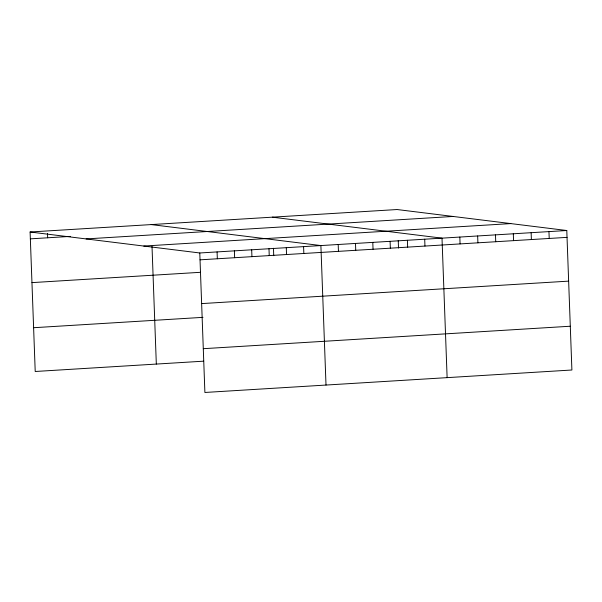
<?xml version="1.0" encoding="UTF-8"?>
<svg xmlns="http://www.w3.org/2000/svg" width="602" height="602" viewBox="0 0 602 602"><rect width="100%" height="100%" fill="white"/><g stroke="black" fill="none" stroke-linecap="round" stroke-linejoin="round"><path stroke-width="0.9" d="M30.1 231.996L397.109 209.534L566.783 230.513L571.9 370.004L204.891 392.466L199.781 252.975L30.1 231.996L35.217 371.487L203.679 361.17M30.348 238.851L70.419 236.398M86.094 238.919L453.103 216.457M143.788 246.052L510.789 223.59M199.781 252.975L566.783 230.513M200.03 259.831L567.039 237.369M31.959 282.616L200.421 272.307M201.632 303.596L568.642 281.134M33.607 327.714L202.987 317.344M203.288 348.693L570.297 326.231M272.322 217.172L442.003 238.151L447.12 377.642M151.215 224.584L320.889 245.563L326.006 385.054M548.956 231.604L549.212 238.46M531.137 232.696L531.385 239.551M513.31 233.787L513.559 240.642M495.484 234.878L495.732 241.733M477.657 235.969L477.905 242.824M459.83 237.06L460.078 243.915M424.703 239.212L424.952 246.06M407.403 240.273L407.652 247.121M398.246 240.597L398.516 248.047M390.096 241.334L390.352 248.182M372.796 242.388L373.044 249.243M355.496 243.449L355.744 250.297M338.196 244.51L338.444 251.358M303.589 246.624L303.844 253.472M286.289 247.685L286.537 254.533M273.466 248.235L273.737 255.684M268.989 248.746L269.237 255.594M251.681 249.8L251.937 256.655M234.381 250.861L234.637 257.709M217.081 251.922L217.33 258.77M152.013 246.338L156.324 364.075M47.498 233.508L47.656 237.79"/></g></svg>
